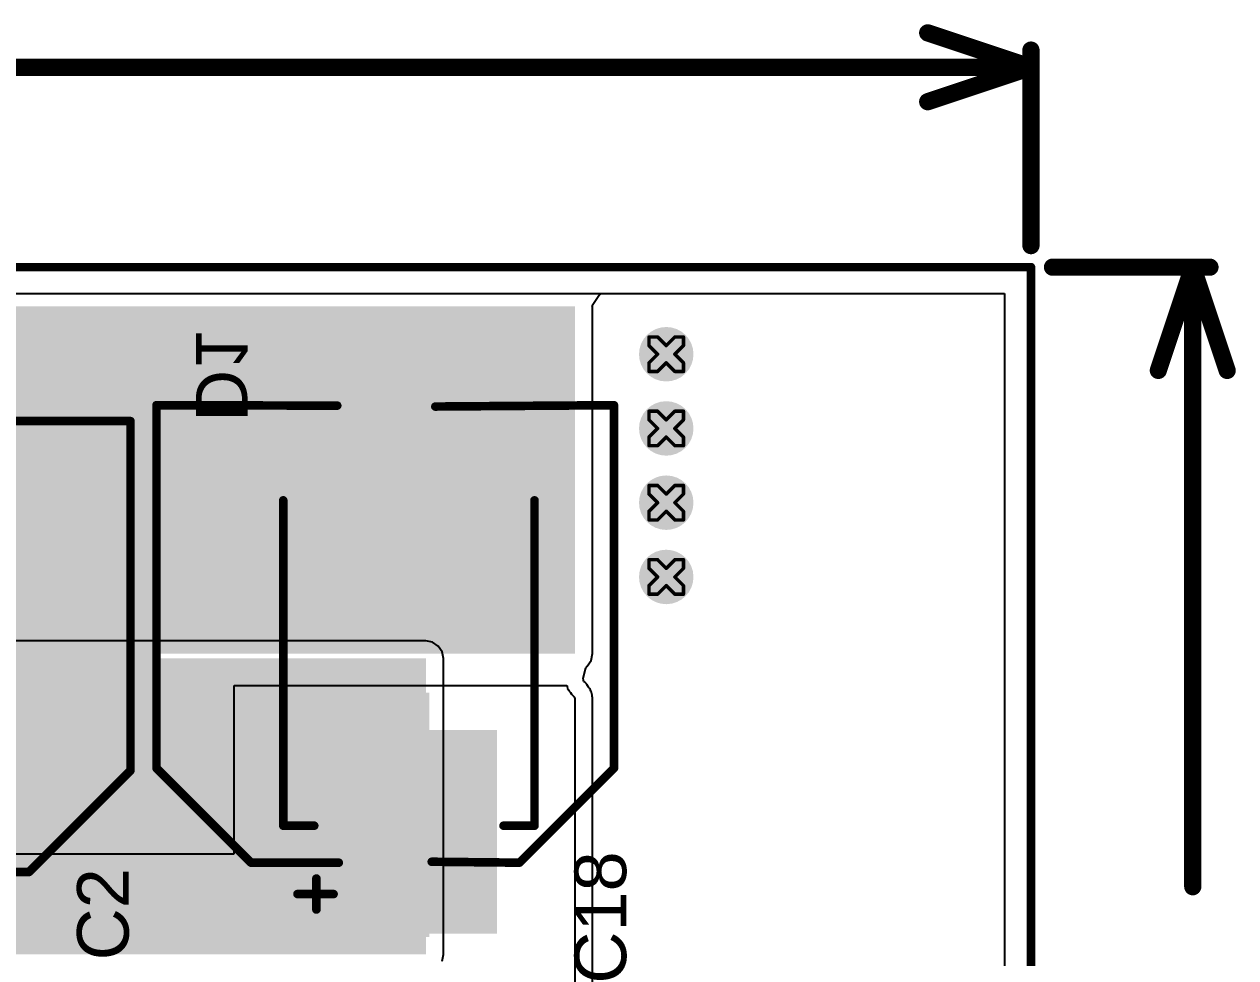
# Model space of a CAD drawing. Header units: inches. Extents: x -1 to 351, y 0 to 83.
# Drawn here: x 82.15 to 100.03, y 21.81 to 35.59 of the extents above; entities that cross this region are included whole.
import ezdxf

# ---------------------------------------------------------------- set-up
doc = ezdxf.new("R2010")
doc.units = ezdxf.units.IN
for name, color, linetype in [('Board Outline', 216, 'Continuous'), ('Bottom Layer', 5, 'Continuous'), ('Bottom Overlay', 54, 'Continuous'), ('Bottom Paste', 16, 'Continuous'), ('Bottom Solder', 6, 'Continuous'), ('Dimensions', 6, 'Continuous'), ('Drill Drawing', 1, 'Continuous'), ('Top Layer', 1, 'Continuous'), ('Top Overlay', 2, 'Continuous'), ('Top Paste', 8, 'Continuous'), ('Top Solder', 216, 'Continuous'), ('Via Holes', 16, 'Continuous')]:
    doc.layers.add(name, color=color, linetype=linetype)
doc.styles.add('Arial', font='', dxfattribs={"height": 0.2})
doc.styles.get('Arial').set_extended_font_data('Arial')

# ---------------------------------------------------------------- blocks, each defined once
blk = doc.blocks.new('F____2920_B_13')
at = {"layer": 'Bottom Layer'}
for points in [[(-4.85, 2.8), (-2.55, 2.8), (-2.55, -2.8), (-4.85, -2.8)], [(2.55, 2.8), (4.85, 2.8), (4.85, -2.8), (2.55, -2.8)]]:
    blk.add_hatch(color=5, dxfattribs=at).paths.add_polyline_path(points)
at = {"layer": 'Bottom Paste'}
for points in [[(-4.85, 2.8), (-2.55, 2.8), (-2.55, -2.8), (-4.85, -2.8)], [(2.55, 2.8), (4.85, 2.8), (4.85, -2.8), (2.55, -2.8)]]:
    blk.add_hatch(color=16, dxfattribs=at).paths.add_polyline_path(points)
at = {"layer": 'Bottom Solder'}
for points in [[(-4.952, 2.902), (-2.448, 2.902), (-2.448, -2.902), (-4.952, -2.902)], [(2.448, 2.902), (4.952, 2.902), (4.952, -2.902), (2.448, -2.902)]]:
    blk.add_hatch(color=6, dxfattribs=at).paths.add_polyline_path(points)
at = {"layer": 'Bottom Overlay'}
for points in [[(2.235, 2.616, 0.127, 0.127, 0), (-2.184, 2.616, 0.127, 0.127, 0)], [(2.235, -2.616, 0.127, 0.127, 0), (-2.184, -2.616, 0.127, 0.127, 0)]]:
    blk.add_lwpolyline(points, format="xyseb", dxfattribs=at)
for points in [[(-2.216, 2.616, 0.0635, 0.0635, 1), (-2.153, 2.616, 0.0635, 0.0635, 1)], [(2.203, 2.616, 0.0635, 0.0635, 1), (2.267, 2.616, 0.0635, 0.0635, 1)], [(-2.216, -2.616, 0.0635, 0.0635, 1), (-2.153, -2.616, 0.0635, 0.0635, 1)], [(2.203, -2.616, 0.0635, 0.0635, 1), (2.267, -2.616, 0.0635, 0.0635, 1)]]:
    blk.add_lwpolyline(points, format="xyseb", close=True, dxfattribs=at)
blk = doc.blocks.new('SMB__B_14')
at = {"layer": 'Bottom Layer'}
for points in [[(-0.9, 1.2), (-0.9, -1.2), (-3.7, -1.2), (-3.7, 1.2)], [(3.7, 1.2), (3.7, -1.2), (0.9, -1.2), (0.9, 1.2)]]:
    blk.add_hatch(color=5, dxfattribs=at).paths.add_polyline_path(points)
at = {"layer": 'Bottom Overlay'}
for points in [[(2.592, 1.245), (4.827, 1.245), (4.827, 1.905), (2.592, 1.905)], [(3.735, -1.346), (4.827, -1.346), (4.827, 1.651), (3.735, 1.651)], [(2.592, -1.905), (4.827, -1.905), (4.827, -1.245), (2.592, -1.245)]]:
    blk.add_hatch(color=54, dxfattribs=at).paths.add_polyline_path(points)
at = {"layer": 'Bottom Paste'}
for points in [[(-0.9, 1.2), (-0.9, -1.2), (-3.7, -1.2), (-3.7, 1.2)], [(3.7, 1.2), (3.7, -1.2), (0.9, -1.2), (0.9, 1.2)]]:
    blk.add_hatch(color=16, dxfattribs=at).paths.add_polyline_path(points)
at = {"layer": 'Bottom Solder'}
for points in [[(-0.798, 1.302), (-0.798, -1.302), (-3.802, -1.302), (-3.802, 1.302)], [(3.802, 1.302), (3.802, -1.302), (0.798, -1.302), (0.798, 1.302)]]:
    blk.add_hatch(color=6, dxfattribs=at).paths.add_polyline_path(points)
at = {"layer": 'Bottom Overlay'}
for points in [[(-2.21, 1.854, 0.127, 0.127, 0), (-2.21, 1.397, 0.127, 0.127, 0)], [(-2.21, 1.854, 0.127, 0.127, 0), (2.591, 1.854, 0.127, 0.127, 0)], [(-2.21, -1.397, 0.127, 0.127, 0), (-2.21, -1.854, 0.127, 0.127, 0)], [(-2.21, -1.854, 0.127, 0.127, 0), (2.591, -1.854, 0.127, 0.127, 0)]]:
    blk.add_lwpolyline(points, format="xyseb", dxfattribs=at)
for points in [[(-2.242, 1.854, 0.0635, 0.0635, 1), (-2.178, 1.854, 0.0635, 0.0635, 1)], [(-2.242, 1.854, 0.0635, 0.0635, 1), (-2.178, 1.854, 0.0635, 0.0635, 1)], [(2.559, 1.854, 0.0635, 0.0635, 1), (2.623, 1.854, 0.0635, 0.0635, 1)], [(-2.242, 1.397, 0.0635, 0.0635, 1), (-2.178, 1.397, 0.0635, 0.0635, 1)], [(-2.242, -1.397, 0.0635, 0.0635, 1), (-2.178, -1.397, 0.0635, 0.0635, 1)], [(-2.242, -1.854, 0.0635, 0.0635, 1), (-2.178, -1.854, 0.0635, 0.0635, 1)], [(-2.242, -1.854, 0.0635, 0.0635, 1), (-2.178, -1.854, 0.0635, 0.0635, 1)], [(2.559, -1.854, 0.0635, 0.0635, 1), (2.623, -1.854, 0.0635, 0.0635, 1)]]:
    blk.add_lwpolyline(points, format="xyseb", close=True, dxfattribs=at)
blk = doc.blocks.new('RVT1H470M0607_16')
at = {"layer": 'Top Layer'}
for points in [[(-4.55, 0.8), (-1.05, 0.8), (-1.05, -0.8), (-4.55, -0.8)], [(1.05, 0.8), (4.55, 0.8), (4.55, -0.8), (1.05, -0.8)]]:
    blk.add_hatch(color=1, dxfattribs=at).paths.add_polyline_path(points)
at = {"layer": 'Top Paste'}
for points in [[(-4.55, 0.8), (-1.05, 0.8), (-1.05, -0.8), (-4.55, -0.8)], [(1.05, 0.8), (4.55, 0.8), (4.55, -0.8), (1.05, -0.8)]]:
    blk.add_hatch(color=8, dxfattribs=at).paths.add_polyline_path(points)
at = {"layer": 'Top Solder'}
for points in [[(-4.652, 0.902), (-0.948, 0.902), (-0.948, -0.902), (-4.652, -0.902)], [(0.948, 0.902), (4.652, 0.902), (4.652, -0.902), (0.948, -0.902)]]:
    blk.add_hatch(color=216, dxfattribs=at).paths.add_polyline_path(points)
at = {"layer": 'Top Overlay'}
for points in [[(-1.835, 3.327, 0.127, 0.127, 0), (-3.333, 1.829, 0.127, 0.127, 0)], [(-1.835, 3.327, 0.127, 0.127, 0), (3.321, 3.327, 0.127, 0.127, 0)], [(3.321, 3.327, 0.127, 0.127, 0), (3.321, 1.168, 0.127, 0.127, 0)], [(-3.918, 1.727, 0.127, 0.127, 0), (-3.918, 1.016, 0.127, 0.127, 0)], [(-3.333, 1.829, 0.127, 0.127, 0), (-3.333, 1.321, 0.127, 0.127, 0)], [(-4.273, 1.372, 0.127, 0.127, 0), (-3.562, 1.372, 0.127, 0.127, 0)], [(3.321, -1.168, 0.127, 0.127, 0), (3.321, -3.327, 0.127, 0.127, 0)], [(-3.333, -1.321, 0.127, 0.127, 0), (-3.333, -1.829, 0.127, 0.127, 0)], [(-3.333, -1.829, 0.127, 0.127, 0), (-1.835, -3.327, 0.127, 0.127, 0)], [(-1.835, -3.327, 0.127, 0.127, 0), (3.321, -3.327, 0.127, 0.127, 0)]]:
    blk.add_lwpolyline(points, format="xyseb", dxfattribs=at)
for points in [[(-1.867, 3.327, 0.0635, 0.0635, 1), (-1.803, 3.327, 0.0635, 0.0635, 1)], [(-1.867, 3.327, 0.0635, 0.0635, 1), (-1.803, 3.327, 0.0635, 0.0635, 1)], [(3.29, 3.327, 0.0635, 0.0635, 1), (3.353, 3.327, 0.0635, 0.0635, 1)], [(3.29, 3.327, 0.0635, 0.0635, 1), (3.353, 3.327, 0.0635, 0.0635, 1)], [(-3.949, 1.727, 0.0635, 0.0635, 1), (-3.886, 1.727, 0.0635, 0.0635, 1)], [(-3.365, 1.829, 0.0635, 0.0635, 1), (-3.302, 1.829, 0.0635, 0.0635, 1)], [(-3.365, 1.829, 0.0635, 0.0635, 1), (-3.302, 1.829, 0.0635, 0.0635, 1)], [(-4.305, 1.372, 0.0635, 0.0635, 1), (-4.241, 1.372, 0.0635, 0.0635, 1)], [(-3.594, 1.372, 0.0635, 0.0635, 1), (-3.53, 1.372, 0.0635, 0.0635, 1)], [(-3.365, 1.321, 0.0635, 0.0635, 1), (-3.302, 1.321, 0.0635, 0.0635, 1)], [(-3.949, 1.016, 0.0635, 0.0635, 1), (-3.886, 1.016, 0.0635, 0.0635, 1)], [(3.29, 1.168, 0.0635, 0.0635, 1), (3.353, 1.168, 0.0635, 0.0635, 1)], [(3.29, -1.168, 0.0635, 0.0635, 1), (3.353, -1.168, 0.0635, 0.0635, 1)], [(-3.365, -1.321, 0.0635, 0.0635, 1), (-3.302, -1.321, 0.0635, 0.0635, 1)], [(-3.365, -1.829, 0.0635, 0.0635, 1), (-3.302, -1.829, 0.0635, 0.0635, 1)], [(-3.365, -1.829, 0.0635, 0.0635, 1), (-3.302, -1.829, 0.0635, 0.0635, 1)], [(-1.867, -3.327, 0.0635, 0.0635, 1), (-1.803, -3.327, 0.0635, 0.0635, 1)], [(-1.867, -3.327, 0.0635, 0.0635, 1), (-1.803, -3.327, 0.0635, 0.0635, 1)], [(3.29, -3.327, 0.0635, 0.0635, 1), (3.353, -3.327, 0.0635, 0.0635, 1)], [(3.29, -3.327, 0.0635, 0.0635, 1), (3.353, -3.327, 0.0635, 0.0635, 1)]]:
    blk.add_lwpolyline(points, format="xyseb", close=True, dxfattribs=at)
blk = doc.blocks.new('189RV0019_17')
at = {"layer": 'Top Layer'}
for points in [[(-4.42, 0.6), (-0.92, 0.6), (-0.92, -0.6), (-4.42, -0.6)], [(0.92, 0.6), (4.42, 0.6), (4.42, -0.6), (0.92, -0.6)]]:
    blk.add_hatch(color=1, dxfattribs=at).paths.add_polyline_path(points)
at = {"layer": 'Top Paste'}
for points in [[(-4.42, 0.6), (-0.92, 0.6), (-0.92, -0.6), (-4.42, -0.6)], [(0.92, 0.6), (4.42, 0.6), (4.42, -0.6), (0.92, -0.6)]]:
    blk.add_hatch(color=8, dxfattribs=at).paths.add_polyline_path(points)
at = {"layer": 'Top Solder'}
for points in [[(-4.471, 0.651), (-0.869, 0.651), (-0.869, -0.651), (-4.471, -0.651)], [(0.869, 0.651), (4.471, 0.651), (4.471, -0.651), (0.869, -0.651)]]:
    blk.add_hatch(color=216, dxfattribs=at).paths.add_polyline_path(points)
at = {"layer": 'Top Overlay'}
for points in [[(-1.98, 3.376, 0.127, 0.127, 0), (-3.376, 1.98, 0.127, 0.127, 0)], [(-1.98, 3.376, 0.127, 0.127, 0), (3.376, 3.376, 0.127, 0.127, 0)], [(3.376, 3.376, 0.127, 0.127, 0), (3.369, 0.708, 0.127, 0.127, 0)], [(-3.376, 1.98, 0.127, 0.127, 0), (-3.376, 0.686, 0.127, 0.127, 0)], [(-3.838, 1.295, 0.127, 0.127, 0), (-3.838, 0.762, 0.127, 0.127, 0)], [(-4.067, 1.016, 0.127, 0.127, 0), (-3.61, 1.016, 0.127, 0.127, 0)], [(-3.362, -0.686, 0.127, 0.127, 0), (-3.376, -1.981, 0.127, 0.127, 0)], [(3.356, -0.739, 0.127, 0.127, 0), (3.376, -3.376, 0.127, 0.127, 0)], [(-3.376, -1.981, 0.127, 0.127, 0), (-1.981, -3.376, 0.127, 0.127, 0)], [(-1.981, -3.376, 0.127, 0.127, 0), (3.376, -3.376, 0.127, 0.127, 0)]]:
    blk.add_lwpolyline(points, format="xyseb", dxfattribs=at)
for points in [[(-2.012, 3.376, 0.0635, 0.0635, 1), (-1.948, 3.376, 0.0635, 0.0635, 1)], [(-2.012, 3.376, 0.0635, 0.0635, 1), (-1.948, 3.376, 0.0635, 0.0635, 1)], [(3.344, 3.376, 0.0635, 0.0635, 1), (3.408, 3.376, 0.0635, 0.0635, 1)], [(3.344, 3.376, 0.0635, 0.0635, 1), (3.408, 3.376, 0.0635, 0.0635, 1)], [(-3.408, 1.98, 0.0635, 0.0635, 1), (-3.344, 1.98, 0.0635, 0.0635, 1)], [(-3.408, 1.98, 0.0635, 0.0635, 1), (-3.344, 1.98, 0.0635, 0.0635, 1)], [(-3.87, 1.295, 0.0635, 0.0635, 1), (-3.807, 1.295, 0.0635, 0.0635, 1)], [(-4.099, 1.016, 0.0635, 0.0635, 1), (-4.035, 1.016, 0.0635, 0.0635, 1)], [(-3.642, 1.016, 0.0635, 0.0635, 1), (-3.578, 1.016, 0.0635, 0.0635, 1)], [(-3.87, 0.762, 0.0635, 0.0635, 1), (-3.807, 0.762, 0.0635, 0.0635, 1)], [(-3.408, 0.686, 0.0635, 0.0635, 1), (-3.344, 0.686, 0.0635, 0.0635, 1)], [(3.338, 0.708, 0.0635, 0.0635, 1), (3.401, 0.708, 0.0635, 0.0635, 1)], [(-3.394, -0.686, 0.0635, 0.0635, 1), (-3.331, -0.686, 0.0635, 0.0635, 1)], [(3.324, -0.739, 0.0635, 0.0635, 1), (3.387, -0.739, 0.0635, 0.0635, 1)], [(-3.407, -1.981, 0.0635, 0.0635, 1), (-3.344, -1.981, 0.0635, 0.0635, 1)], [(-3.407, -1.981, 0.0635, 0.0635, 1), (-3.344, -1.981, 0.0635, 0.0635, 1)], [(-2.013, -3.376, 0.0635, 0.0635, 1), (-1.949, -3.376, 0.0635, 0.0635, 1)], [(-2.013, -3.376, 0.0635, 0.0635, 1), (-1.949, -3.376, 0.0635, 0.0635, 1)], [(3.344, -3.376, 0.0635, 0.0635, 1), (3.407, -3.376, 0.0635, 0.0635, 1)], [(3.344, -3.376, 0.0635, 0.0635, 1), (3.407, -3.376, 0.0635, 0.0635, 1)]]:
    blk.add_lwpolyline(points, format="xyseb", close=True, dxfattribs=at)

msp = doc.modelspace()

# ---------------------------------------------------------------- hatches: boundary and pattern name
at = {"layer": 'Bottom Layer'}
for points in [[(79.065, 26.296), (90.272, 26.296), (90.272, 31.42), (79.065, 31.42)], [(79.065, 23.965), (84.096, 23.965), (84.096, 31.42), (79.065, 31.42)]]:
    msp.add_hatch(color=5, dxfattribs=at).paths.add_polyline_path(points)
h = msp.add_hatch(color=5, dxfattribs=at)
edge = h.paths.add_edge_path()
edge.add_arc((91.62, 30.715), 0.3, 0, 360)
h = msp.add_hatch(color=5, dxfattribs=at)
edge = h.paths.add_edge_path()
edge.add_arc((91.62, 29.62), 0.3, 0, 360)
h = msp.add_hatch(color=5, dxfattribs=at)
edge = h.paths.add_edge_path()
edge.add_arc((91.62, 28.524), 0.3, 0, 360)
h = msp.add_hatch(color=5, dxfattribs=at)
edge = h.paths.add_edge_path()
edge.add_arc((91.62, 27.428), 0.3, 0, 360)
at = {"layer": 'Bottom Solder'}
h = msp.add_hatch(color=6, dxfattribs=at)
edge = h.paths.add_edge_path()
edge.add_arc((91.62, 30.715), 0.402, 0, 360)
h = msp.add_hatch(color=6, dxfattribs=at)
edge = h.paths.add_edge_path()
edge.add_arc((91.62, 29.62), 0.402, 0, 360)
h = msp.add_hatch(color=6, dxfattribs=at)
edge = h.paths.add_edge_path()
edge.add_arc((91.62, 28.524), 0.402, 0, 360)
h = msp.add_hatch(color=6, dxfattribs=at)
edge = h.paths.add_edge_path()
edge.add_arc((91.62, 27.428), 0.402, 0, 360)
at = {"layer": 'Top Layer'}
h = msp.add_hatch(color=1, dxfattribs=at)
edge = h.paths.add_edge_path()
edge.add_arc((91.62, 30.715), 0.3, 0, 360)
h = msp.add_hatch(color=1, dxfattribs=at)
edge = h.paths.add_edge_path()
edge.add_arc((91.62, 29.62), 0.3, 0, 360)
h = msp.add_hatch(color=1, dxfattribs=at)
edge = h.paths.add_edge_path()
edge.add_arc((91.62, 28.524), 0.3, 0, 360)
h = msp.add_hatch(color=1, dxfattribs=at)
edge = h.paths.add_edge_path()
edge.add_arc((91.62, 27.428), 0.3, 0, 360)
msp.add_hatch(color=1, dxfattribs=at).paths.add_polyline_path([(72.55, 21.857), (88.073, 21.857), (88.073, 26.225), (72.55, 26.225)])
at = {"layer": 'Top Solder'}
h = msp.add_hatch(color=216, dxfattribs=at)
edge = h.paths.add_edge_path()
edge.add_arc((91.62, 30.715), 0.402, 0, 360)
h = msp.add_hatch(color=216, dxfattribs=at)
edge = h.paths.add_edge_path()
edge.add_arc((91.62, 29.62), 0.402, 0, 360)
h = msp.add_hatch(color=216, dxfattribs=at)
edge = h.paths.add_edge_path()
edge.add_arc((91.62, 28.524), 0.402, 0, 360)
h = msp.add_hatch(color=216, dxfattribs=at)
edge = h.paths.add_edge_path()
edge.add_arc((91.62, 27.428), 0.402, 0, 360)
at = {"layer": 'Via Holes'}
h = msp.add_hatch(color=7, dxfattribs=at)
edge = h.paths.add_edge_path()
edge.add_arc((91.62, 30.715), 0.15, 0, 360)
h = msp.add_hatch(color=7, dxfattribs=at)
edge = h.paths.add_edge_path()
edge.add_arc((91.62, 29.62), 0.15, 0, 360)
h = msp.add_hatch(color=7, dxfattribs=at)
edge = h.paths.add_edge_path()
edge.add_arc((91.62, 28.524), 0.15, 0, 360)
h = msp.add_hatch(color=7, dxfattribs=at)
edge = h.paths.add_edge_path()
edge.add_arc((91.62, 27.428), 0.15, 0, 360)

# ---------------------------------------------------------------- linework, layer by layer
at = {"layer": 'Board Outline'}
for points in [[(55.186, 32, 0.127, 0.127, 0), (97.003, 32, 0.127, 0.127, 0)], [(97.003, 0, 0.127, 0.127, 0), (97.003, 32, 0.127, 0.127, 0)]]:
    msp.add_lwpolyline(points, format="xyseb", dxfattribs=at)
msp.add_lwpolyline([(96.971, 32, 0.0635, 0.0635, 1), (97.035, 32, 0.0635, 0.0635, 1)], format="xyseb", close=True, dxfattribs=at)
msp.add_lwpolyline([(96.971, 32, 0.0635, 0.0635, 1), (97.035, 32, 0.0635, 0.0635, 1)], format="xyseb", close=True, dxfattribs=at)
at = {"layer": 'Bottom Layer'}
for p, q in [((90.528, 31.434), (90.637, 31.597)), ((90.637, 31.597), (90.66, 31.612)), ((90.66, 31.612), (96.614, 31.612)), ((96.614, 31.612), (96.614, 3.798)), ((90.531, 31.42), (90.528, 31.434)), ((90.531, 26.296), (90.531, 31.42)), ((90.511, 26.197), (90.531, 26.296)), ((90.441, 26.1), (90.455, 26.113)), ((90.455, 26.113), (90.511, 26.197)), ((90.394, 25.933), (90.435, 26.086)), ((90.399, 25.906), (90.394, 25.933)), ((90.435, 26.086), (90.441, 26.1)), ((85.242, 23.343), (85.242, 25.825)), ((85.242, 25.825), (90.153, 25.825)), ((90.153, 25.825), (90.159, 25.809)), ((90.159, 25.809), (90.164, 25.783)), ((90.164, 25.783), (90.178, 25.763)), ((90.178, 25.763), (90.187, 25.74)), ((90.404, 25.882), (90.399, 25.906)), ((90.405, 25.881), (90.404, 25.882)), ((90.417, 25.873), (90.405, 25.881)), ((90.446, 25.844), (90.417, 25.873)), ((90.446, 25.843), (90.446, 25.843)), ((90.446, 25.843), (90.446, 25.844)), ((90.475, 25.8), (90.446, 25.843)), ((90.48, 25.796), (90.475, 25.8)), ((90.481, 25.792), (90.48, 25.796)), ((90.485, 25.789), (90.481, 25.792)), ((90.487, 25.786), (90.485, 25.789)), ((90.49, 25.778), (90.487, 25.786)), ((90.502, 25.76), (90.49, 25.778)), ((90.502, 25.759), (90.502, 25.76)), ((90.509, 25.744), (90.502, 25.759)), ((90.502, 25.759), (90.502, 25.759)), ((90.187, 25.74), (90.206, 25.721)), ((90.206, 25.721), (90.22, 25.699)), ((90.22, 25.699), (90.234, 25.69)), ((90.234, 25.69), (90.263, 25.66)), ((90.263, 25.66), (90.269, 25.645)), ((90.269, 25.645), (90.272, 25.642)), ((90.272, 25.642), (90.272, 25.642)), ((90.272, 25.642), (90.272, 18.542)), ((90.511, 25.741), (90.509, 25.744)), ((90.515, 25.722), (90.511, 25.741)), ((90.523, 25.705), (90.515, 25.722)), ((90.523, 25.698), (90.523, 25.705)), ((90.523, 25.705), (90.523, 25.705)), ((90.526, 25.692), (90.523, 25.698)), ((90.526, 25.667), (90.526, 25.692)), ((90.531, 25.642), (90.526, 25.667)), ((90.531, 18.542), (90.531, 25.642)), ((81.356, 23.343), (85.242, 23.343))]:
    msp.add_line(p, q, dxfattribs=at)
at = {"layer": 'Dimensions'}
for points in [[(95.479, 35.458, 0.254, 0.254, 0), (97.003, 34.95, 0.254, 0.254, 0)], [(97.003, 32.318, 0.254, 0.254, 0), (97.003, 35.204, 0.254, 0.254, 0)], [(55.357, 34.95, 0.254, 0.254, 0), (97.003, 34.95, 0.254, 0.254, 0)], [(95.479, 34.442, 0.254, 0.254, 0), (97.003, 34.95, 0.254, 0.254, 0)], [(97.32, 32, 0.254, 0.254, 0), (99.644, 32, 0.254, 0.254, 0)], [(98.882, 30.476, 0.254, 0.254, 0), (99.39, 32, 0.254, 0.254, 0)], [(99.39, 32, 0.254, 0.254, 0), (99.898, 30.476, 0.254, 0.254, 0)], [(99.39, 22.856, 0.254, 0.254, 0), (99.39, 32, 0.254, 0.254, 0)]]:
    msp.add_lwpolyline(points, format="xyseb", dxfattribs=at)
for points in [[(95.415, 35.458, 0.127, 0.127, 1), (95.542, 35.458, 0.127, 0.127, 1)], [(96.939, 35.204, 0.127, 0.127, 1), (97.066, 35.204, 0.127, 0.127, 1)], [(96.939, 34.95, 0.127, 0.127, 1), (97.066, 34.95, 0.127, 0.127, 1)], [(96.939, 34.95, 0.127, 0.127, 1), (97.066, 34.95, 0.127, 0.127, 1)], [(96.939, 34.95, 0.127, 0.127, 1), (97.066, 34.95, 0.127, 0.127, 1)], [(95.415, 34.442, 0.127, 0.127, 1), (95.542, 34.442, 0.127, 0.127, 1)], [(96.939, 32.318, 0.127, 0.127, 1), (97.066, 32.318, 0.127, 0.127, 1)], [(97.257, 32, 0.127, 0.127, 1), (97.384, 32, 0.127, 0.127, 1)], [(99.327, 32, 0.127, 0.127, 1), (99.454, 32, 0.127, 0.127, 1)], [(99.327, 32, 0.127, 0.127, 1), (99.454, 32, 0.127, 0.127, 1)], [(99.327, 32, 0.127, 0.127, 1), (99.454, 32, 0.127, 0.127, 1)], [(99.581, 32, 0.127, 0.127, 1), (99.708, 32, 0.127, 0.127, 1)], [(98.819, 30.476, 0.127, 0.127, 1), (98.946, 30.476, 0.127, 0.127, 1)], [(99.835, 30.476, 0.127, 0.127, 1), (99.962, 30.476, 0.127, 0.127, 1)], [(99.327, 22.856, 0.127, 0.127, 1), (99.454, 22.856, 0.127, 0.127, 1)]]:
    msp.add_lwpolyline(points, format="xyseb", close=True, dxfattribs=at)
at = {"layer": 'Drill Drawing'}
for points in [[(91.366, 30.842, 0.0508, 0.0508, 0), (91.366, 30.969, 0.0508, 0.0508, 0)], [(91.366, 30.969, 0.0508, 0.0508, 0), (91.493, 30.969, 0.0508, 0.0508, 0)], [(91.493, 30.969, 0.0508, 0.0508, 0), (91.62, 30.842, 0.0508, 0.0508, 0)], [(91.62, 30.842, 0.0508, 0.0508, 0), (91.747, 30.969, 0.0508, 0.0508, 0)], [(91.747, 30.969, 0.0508, 0.0508, 0), (91.874, 30.969, 0.0508, 0.0508, 0)], [(91.874, 30.842, 0.0508, 0.0508, 0), (91.874, 30.969, 0.0508, 0.0508, 0)], [(91.366, 30.842, 0.0508, 0.0508, 0), (91.493, 30.715, 0.0508, 0.0508, 0)], [(91.747, 30.715, 0.0508, 0.0508, 0), (91.874, 30.842, 0.0508, 0.0508, 0)], [(91.366, 30.588, 0.0508, 0.0508, 0), (91.493, 30.715, 0.0508, 0.0508, 0)], [(91.366, 30.461, 0.0508, 0.0508, 0), (91.366, 30.588, 0.0508, 0.0508, 0)], [(91.493, 30.461, 0.0508, 0.0508, 0), (91.62, 30.588, 0.0508, 0.0508, 0)], [(91.62, 30.588, 0.0508, 0.0508, 0), (91.747, 30.461, 0.0508, 0.0508, 0)], [(91.747, 30.715, 0.0508, 0.0508, 0), (91.874, 30.588, 0.0508, 0.0508, 0)], [(91.874, 30.461, 0.0508, 0.0508, 0), (91.874, 30.588, 0.0508, 0.0508, 0)], [(91.366, 30.461, 0.0508, 0.0508, 0), (91.493, 30.461, 0.0508, 0.0508, 0)], [(91.747, 30.461, 0.0508, 0.0508, 0), (91.874, 30.461, 0.0508, 0.0508, 0)], [(91.366, 29.747, 0.0508, 0.0508, 0), (91.366, 29.874, 0.0508, 0.0508, 0)], [(91.366, 29.874, 0.0508, 0.0508, 0), (91.493, 29.874, 0.0508, 0.0508, 0)], [(91.493, 29.874, 0.0508, 0.0508, 0), (91.62, 29.747, 0.0508, 0.0508, 0)], [(91.62, 29.747, 0.0508, 0.0508, 0), (91.747, 29.874, 0.0508, 0.0508, 0)], [(91.747, 29.874, 0.0508, 0.0508, 0), (91.874, 29.874, 0.0508, 0.0508, 0)], [(91.874, 29.747, 0.0508, 0.0508, 0), (91.874, 29.874, 0.0508, 0.0508, 0)], [(91.366, 29.747, 0.0508, 0.0508, 0), (91.493, 29.62, 0.0508, 0.0508, 0)], [(91.747, 29.62, 0.0508, 0.0508, 0), (91.874, 29.747, 0.0508, 0.0508, 0)], [(91.366, 29.493, 0.0508, 0.0508, 0), (91.493, 29.62, 0.0508, 0.0508, 0)], [(91.366, 29.366, 0.0508, 0.0508, 0), (91.366, 29.493, 0.0508, 0.0508, 0)], [(91.493, 29.366, 0.0508, 0.0508, 0), (91.62, 29.493, 0.0508, 0.0508, 0)], [(91.62, 29.493, 0.0508, 0.0508, 0), (91.747, 29.366, 0.0508, 0.0508, 0)], [(91.747, 29.62, 0.0508, 0.0508, 0), (91.874, 29.493, 0.0508, 0.0508, 0)], [(91.874, 29.366, 0.0508, 0.0508, 0), (91.874, 29.493, 0.0508, 0.0508, 0)], [(91.366, 29.366, 0.0508, 0.0508, 0), (91.493, 29.366, 0.0508, 0.0508, 0)], [(91.747, 29.366, 0.0508, 0.0508, 0), (91.874, 29.366, 0.0508, 0.0508, 0)], [(91.366, 28.651, 0.0508, 0.0508, 0), (91.366, 28.778, 0.0508, 0.0508, 0)], [(91.366, 28.778, 0.0508, 0.0508, 0), (91.493, 28.778, 0.0508, 0.0508, 0)], [(91.493, 28.778, 0.0508, 0.0508, 0), (91.62, 28.651, 0.0508, 0.0508, 0)], [(91.62, 28.651, 0.0508, 0.0508, 0), (91.747, 28.778, 0.0508, 0.0508, 0)], [(91.747, 28.778, 0.0508, 0.0508, 0), (91.874, 28.778, 0.0508, 0.0508, 0)], [(91.874, 28.651, 0.0508, 0.0508, 0), (91.874, 28.778, 0.0508, 0.0508, 0)], [(91.366, 28.651, 0.0508, 0.0508, 0), (91.493, 28.524, 0.0508, 0.0508, 0)], [(91.747, 28.524, 0.0508, 0.0508, 0), (91.874, 28.651, 0.0508, 0.0508, 0)], [(91.366, 28.397, 0.0508, 0.0508, 0), (91.493, 28.524, 0.0508, 0.0508, 0)], [(91.747, 28.524, 0.0508, 0.0508, 0), (91.874, 28.397, 0.0508, 0.0508, 0)], [(91.366, 28.27, 0.0508, 0.0508, 0), (91.366, 28.397, 0.0508, 0.0508, 0)], [(91.366, 28.27, 0.0508, 0.0508, 0), (91.493, 28.27, 0.0508, 0.0508, 0)], [(91.493, 28.27, 0.0508, 0.0508, 0), (91.62, 28.397, 0.0508, 0.0508, 0)], [(91.62, 28.397, 0.0508, 0.0508, 0), (91.747, 28.27, 0.0508, 0.0508, 0)], [(91.747, 28.27, 0.0508, 0.0508, 0), (91.874, 28.27, 0.0508, 0.0508, 0)], [(91.874, 28.27, 0.0508, 0.0508, 0), (91.874, 28.397, 0.0508, 0.0508, 0)], [(91.366, 27.555, 0.0508, 0.0508, 0), (91.366, 27.682, 0.0508, 0.0508, 0)], [(91.366, 27.682, 0.0508, 0.0508, 0), (91.493, 27.682, 0.0508, 0.0508, 0)], [(91.366, 27.555, 0.0508, 0.0508, 0), (91.493, 27.428, 0.0508, 0.0508, 0)], [(91.493, 27.682, 0.0508, 0.0508, 0), (91.62, 27.555, 0.0508, 0.0508, 0)], [(91.62, 27.555, 0.0508, 0.0508, 0), (91.747, 27.682, 0.0508, 0.0508, 0)], [(91.747, 27.682, 0.0508, 0.0508, 0), (91.874, 27.682, 0.0508, 0.0508, 0)], [(91.747, 27.428, 0.0508, 0.0508, 0), (91.874, 27.555, 0.0508, 0.0508, 0)], [(91.874, 27.555, 0.0508, 0.0508, 0), (91.874, 27.682, 0.0508, 0.0508, 0)], [(91.366, 27.301, 0.0508, 0.0508, 0), (91.493, 27.428, 0.0508, 0.0508, 0)], [(91.747, 27.428, 0.0508, 0.0508, 0), (91.874, 27.301, 0.0508, 0.0508, 0)], [(91.366, 27.174, 0.0508, 0.0508, 0), (91.366, 27.301, 0.0508, 0.0508, 0)], [(91.366, 27.174, 0.0508, 0.0508, 0), (91.493, 27.174, 0.0508, 0.0508, 0)], [(91.493, 27.174, 0.0508, 0.0508, 0), (91.62, 27.301, 0.0508, 0.0508, 0)], [(91.62, 27.301, 0.0508, 0.0508, 0), (91.747, 27.174, 0.0508, 0.0508, 0)], [(91.747, 27.174, 0.0508, 0.0508, 0), (91.874, 27.174, 0.0508, 0.0508, 0)], [(91.874, 27.174, 0.0508, 0.0508, 0), (91.874, 27.301, 0.0508, 0.0508, 0)]]:
    msp.add_lwpolyline(points, format="xyseb", dxfattribs=at)
for points in [[(91.353, 30.969, 0.0254, 0.0254, 1), (91.379, 30.969, 0.0254, 0.0254, 1)], [(91.353, 30.969, 0.0254, 0.0254, 1), (91.379, 30.969, 0.0254, 0.0254, 1)], [(91.48, 30.969, 0.0254, 0.0254, 1), (91.506, 30.969, 0.0254, 0.0254, 1)], [(91.48, 30.969, 0.0254, 0.0254, 1), (91.506, 30.969, 0.0254, 0.0254, 1)], [(91.734, 30.969, 0.0254, 0.0254, 1), (91.76, 30.969, 0.0254, 0.0254, 1)], [(91.734, 30.969, 0.0254, 0.0254, 1), (91.76, 30.969, 0.0254, 0.0254, 1)], [(91.861, 30.969, 0.0254, 0.0254, 1), (91.887, 30.969, 0.0254, 0.0254, 1)], [(91.861, 30.969, 0.0254, 0.0254, 1), (91.887, 30.969, 0.0254, 0.0254, 1)], [(91.353, 30.842, 0.0254, 0.0254, 1), (91.379, 30.842, 0.0254, 0.0254, 1)], [(91.353, 30.842, 0.0254, 0.0254, 1), (91.379, 30.842, 0.0254, 0.0254, 1)], [(91.607, 30.842, 0.0254, 0.0254, 1), (91.633, 30.842, 0.0254, 0.0254, 1)], [(91.607, 30.842, 0.0254, 0.0254, 1), (91.633, 30.842, 0.0254, 0.0254, 1)], [(91.861, 30.842, 0.0254, 0.0254, 1), (91.887, 30.842, 0.0254, 0.0254, 1)], [(91.861, 30.842, 0.0254, 0.0254, 1), (91.887, 30.842, 0.0254, 0.0254, 1)], [(91.353, 30.588, 0.0254, 0.0254, 1), (91.379, 30.588, 0.0254, 0.0254, 1)], [(91.353, 30.588, 0.0254, 0.0254, 1), (91.379, 30.588, 0.0254, 0.0254, 1)], [(91.48, 30.715, 0.0254, 0.0254, 1), (91.506, 30.715, 0.0254, 0.0254, 1)], [(91.48, 30.715, 0.0254, 0.0254, 1), (91.506, 30.715, 0.0254, 0.0254, 1)], [(91.607, 30.588, 0.0254, 0.0254, 1), (91.633, 30.588, 0.0254, 0.0254, 1)], [(91.607, 30.588, 0.0254, 0.0254, 1), (91.633, 30.588, 0.0254, 0.0254, 1)], [(91.734, 30.715, 0.0254, 0.0254, 1), (91.76, 30.715, 0.0254, 0.0254, 1)], [(91.734, 30.715, 0.0254, 0.0254, 1), (91.76, 30.715, 0.0254, 0.0254, 1)], [(91.861, 30.588, 0.0254, 0.0254, 1), (91.887, 30.588, 0.0254, 0.0254, 1)], [(91.861, 30.588, 0.0254, 0.0254, 1), (91.887, 30.588, 0.0254, 0.0254, 1)], [(91.353, 30.461, 0.0254, 0.0254, 1), (91.379, 30.461, 0.0254, 0.0254, 1)], [(91.353, 30.461, 0.0254, 0.0254, 1), (91.379, 30.461, 0.0254, 0.0254, 1)], [(91.48, 30.461, 0.0254, 0.0254, 1), (91.506, 30.461, 0.0254, 0.0254, 1)], [(91.48, 30.461, 0.0254, 0.0254, 1), (91.506, 30.461, 0.0254, 0.0254, 1)], [(91.734, 30.461, 0.0254, 0.0254, 1), (91.76, 30.461, 0.0254, 0.0254, 1)], [(91.734, 30.461, 0.0254, 0.0254, 1), (91.76, 30.461, 0.0254, 0.0254, 1)], [(91.861, 30.461, 0.0254, 0.0254, 1), (91.887, 30.461, 0.0254, 0.0254, 1)], [(91.861, 30.461, 0.0254, 0.0254, 1), (91.887, 30.461, 0.0254, 0.0254, 1)], [(91.353, 29.874, 0.0254, 0.0254, 1), (91.379, 29.874, 0.0254, 0.0254, 1)], [(91.353, 29.874, 0.0254, 0.0254, 1), (91.379, 29.874, 0.0254, 0.0254, 1)], [(91.48, 29.874, 0.0254, 0.0254, 1), (91.506, 29.874, 0.0254, 0.0254, 1)], [(91.48, 29.874, 0.0254, 0.0254, 1), (91.506, 29.874, 0.0254, 0.0254, 1)], [(91.734, 29.874, 0.0254, 0.0254, 1), (91.76, 29.874, 0.0254, 0.0254, 1)], [(91.734, 29.874, 0.0254, 0.0254, 1), (91.76, 29.874, 0.0254, 0.0254, 1)], [(91.861, 29.874, 0.0254, 0.0254, 1), (91.887, 29.874, 0.0254, 0.0254, 1)], [(91.861, 29.874, 0.0254, 0.0254, 1), (91.887, 29.874, 0.0254, 0.0254, 1)], [(91.353, 29.747, 0.0254, 0.0254, 1), (91.379, 29.747, 0.0254, 0.0254, 1)], [(91.353, 29.747, 0.0254, 0.0254, 1), (91.379, 29.747, 0.0254, 0.0254, 1)], [(91.607, 29.747, 0.0254, 0.0254, 1), (91.633, 29.747, 0.0254, 0.0254, 1)], [(91.607, 29.747, 0.0254, 0.0254, 1), (91.633, 29.747, 0.0254, 0.0254, 1)], [(91.861, 29.747, 0.0254, 0.0254, 1), (91.887, 29.747, 0.0254, 0.0254, 1)], [(91.861, 29.747, 0.0254, 0.0254, 1), (91.887, 29.747, 0.0254, 0.0254, 1)], [(91.353, 29.493, 0.0254, 0.0254, 1), (91.379, 29.493, 0.0254, 0.0254, 1)], [(91.353, 29.493, 0.0254, 0.0254, 1), (91.379, 29.493, 0.0254, 0.0254, 1)], [(91.48, 29.62, 0.0254, 0.0254, 1), (91.506, 29.62, 0.0254, 0.0254, 1)], [(91.48, 29.62, 0.0254, 0.0254, 1), (91.506, 29.62, 0.0254, 0.0254, 1)], [(91.607, 29.493, 0.0254, 0.0254, 1), (91.633, 29.493, 0.0254, 0.0254, 1)], [(91.607, 29.493, 0.0254, 0.0254, 1), (91.633, 29.493, 0.0254, 0.0254, 1)], [(91.734, 29.62, 0.0254, 0.0254, 1), (91.76, 29.62, 0.0254, 0.0254, 1)], [(91.734, 29.62, 0.0254, 0.0254, 1), (91.76, 29.62, 0.0254, 0.0254, 1)], [(91.861, 29.493, 0.0254, 0.0254, 1), (91.887, 29.493, 0.0254, 0.0254, 1)], [(91.861, 29.493, 0.0254, 0.0254, 1), (91.887, 29.493, 0.0254, 0.0254, 1)], [(91.353, 29.366, 0.0254, 0.0254, 1), (91.379, 29.366, 0.0254, 0.0254, 1)], [(91.353, 29.366, 0.0254, 0.0254, 1), (91.379, 29.366, 0.0254, 0.0254, 1)], [(91.48, 29.366, 0.0254, 0.0254, 1), (91.506, 29.366, 0.0254, 0.0254, 1)], [(91.48, 29.366, 0.0254, 0.0254, 1), (91.506, 29.366, 0.0254, 0.0254, 1)], [(91.734, 29.366, 0.0254, 0.0254, 1), (91.76, 29.366, 0.0254, 0.0254, 1)], [(91.734, 29.366, 0.0254, 0.0254, 1), (91.76, 29.366, 0.0254, 0.0254, 1)], [(91.861, 29.366, 0.0254, 0.0254, 1), (91.887, 29.366, 0.0254, 0.0254, 1)], [(91.861, 29.366, 0.0254, 0.0254, 1), (91.887, 29.366, 0.0254, 0.0254, 1)], [(91.353, 28.778, 0.0254, 0.0254, 1), (91.379, 28.778, 0.0254, 0.0254, 1)], [(91.353, 28.778, 0.0254, 0.0254, 1), (91.379, 28.778, 0.0254, 0.0254, 1)], [(91.48, 28.778, 0.0254, 0.0254, 1), (91.506, 28.778, 0.0254, 0.0254, 1)], [(91.48, 28.778, 0.0254, 0.0254, 1), (91.506, 28.778, 0.0254, 0.0254, 1)], [(91.734, 28.778, 0.0254, 0.0254, 1), (91.76, 28.778, 0.0254, 0.0254, 1)], [(91.734, 28.778, 0.0254, 0.0254, 1), (91.76, 28.778, 0.0254, 0.0254, 1)], [(91.861, 28.778, 0.0254, 0.0254, 1), (91.887, 28.778, 0.0254, 0.0254, 1)], [(91.861, 28.778, 0.0254, 0.0254, 1), (91.887, 28.778, 0.0254, 0.0254, 1)], [(91.353, 28.651, 0.0254, 0.0254, 1), (91.379, 28.651, 0.0254, 0.0254, 1)], [(91.353, 28.651, 0.0254, 0.0254, 1), (91.379, 28.651, 0.0254, 0.0254, 1)], [(91.607, 28.651, 0.0254, 0.0254, 1), (91.633, 28.651, 0.0254, 0.0254, 1)], [(91.607, 28.651, 0.0254, 0.0254, 1), (91.633, 28.651, 0.0254, 0.0254, 1)], [(91.861, 28.651, 0.0254, 0.0254, 1), (91.887, 28.651, 0.0254, 0.0254, 1)], [(91.861, 28.651, 0.0254, 0.0254, 1), (91.887, 28.651, 0.0254, 0.0254, 1)], [(91.48, 28.524, 0.0254, 0.0254, 1), (91.506, 28.524, 0.0254, 0.0254, 1)], [(91.48, 28.524, 0.0254, 0.0254, 1), (91.506, 28.524, 0.0254, 0.0254, 1)], [(91.734, 28.524, 0.0254, 0.0254, 1), (91.76, 28.524, 0.0254, 0.0254, 1)], [(91.734, 28.524, 0.0254, 0.0254, 1), (91.76, 28.524, 0.0254, 0.0254, 1)], [(91.353, 28.397, 0.0254, 0.0254, 1), (91.379, 28.397, 0.0254, 0.0254, 1)], [(91.353, 28.397, 0.0254, 0.0254, 1), (91.379, 28.397, 0.0254, 0.0254, 1)], [(91.353, 28.27, 0.0254, 0.0254, 1), (91.379, 28.27, 0.0254, 0.0254, 1)], [(91.353, 28.27, 0.0254, 0.0254, 1), (91.379, 28.27, 0.0254, 0.0254, 1)], [(91.48, 28.27, 0.0254, 0.0254, 1), (91.506, 28.27, 0.0254, 0.0254, 1)], [(91.48, 28.27, 0.0254, 0.0254, 1), (91.506, 28.27, 0.0254, 0.0254, 1)], [(91.607, 28.397, 0.0254, 0.0254, 1), (91.633, 28.397, 0.0254, 0.0254, 1)], [(91.607, 28.397, 0.0254, 0.0254, 1), (91.633, 28.397, 0.0254, 0.0254, 1)], [(91.734, 28.27, 0.0254, 0.0254, 1), (91.76, 28.27, 0.0254, 0.0254, 1)], [(91.734, 28.27, 0.0254, 0.0254, 1), (91.76, 28.27, 0.0254, 0.0254, 1)], [(91.861, 28.397, 0.0254, 0.0254, 1), (91.887, 28.397, 0.0254, 0.0254, 1)], [(91.861, 28.397, 0.0254, 0.0254, 1), (91.887, 28.397, 0.0254, 0.0254, 1)], [(91.861, 28.27, 0.0254, 0.0254, 1), (91.887, 28.27, 0.0254, 0.0254, 1)], [(91.861, 28.27, 0.0254, 0.0254, 1), (91.887, 28.27, 0.0254, 0.0254, 1)], [(91.353, 27.682, 0.0254, 0.0254, 1), (91.379, 27.682, 0.0254, 0.0254, 1)], [(91.353, 27.682, 0.0254, 0.0254, 1), (91.379, 27.682, 0.0254, 0.0254, 1)], [(91.353, 27.555, 0.0254, 0.0254, 1), (91.379, 27.555, 0.0254, 0.0254, 1)], [(91.353, 27.555, 0.0254, 0.0254, 1), (91.379, 27.555, 0.0254, 0.0254, 1)], [(91.48, 27.682, 0.0254, 0.0254, 1), (91.506, 27.682, 0.0254, 0.0254, 1)], [(91.48, 27.682, 0.0254, 0.0254, 1), (91.506, 27.682, 0.0254, 0.0254, 1)], [(91.607, 27.555, 0.0254, 0.0254, 1), (91.633, 27.555, 0.0254, 0.0254, 1)], [(91.607, 27.555, 0.0254, 0.0254, 1), (91.633, 27.555, 0.0254, 0.0254, 1)], [(91.734, 27.682, 0.0254, 0.0254, 1), (91.76, 27.682, 0.0254, 0.0254, 1)], [(91.734, 27.682, 0.0254, 0.0254, 1), (91.76, 27.682, 0.0254, 0.0254, 1)], [(91.861, 27.682, 0.0254, 0.0254, 1), (91.887, 27.682, 0.0254, 0.0254, 1)], [(91.861, 27.682, 0.0254, 0.0254, 1), (91.887, 27.682, 0.0254, 0.0254, 1)], [(91.861, 27.555, 0.0254, 0.0254, 1), (91.887, 27.555, 0.0254, 0.0254, 1)], [(91.861, 27.555, 0.0254, 0.0254, 1), (91.887, 27.555, 0.0254, 0.0254, 1)], [(91.48, 27.428, 0.0254, 0.0254, 1), (91.506, 27.428, 0.0254, 0.0254, 1)], [(91.48, 27.428, 0.0254, 0.0254, 1), (91.506, 27.428, 0.0254, 0.0254, 1)], [(91.734, 27.428, 0.0254, 0.0254, 1), (91.76, 27.428, 0.0254, 0.0254, 1)], [(91.734, 27.428, 0.0254, 0.0254, 1), (91.76, 27.428, 0.0254, 0.0254, 1)], [(91.353, 27.301, 0.0254, 0.0254, 1), (91.379, 27.301, 0.0254, 0.0254, 1)], [(91.353, 27.301, 0.0254, 0.0254, 1), (91.379, 27.301, 0.0254, 0.0254, 1)], [(91.353, 27.174, 0.0254, 0.0254, 1), (91.379, 27.174, 0.0254, 0.0254, 1)], [(91.353, 27.174, 0.0254, 0.0254, 1), (91.379, 27.174, 0.0254, 0.0254, 1)], [(91.48, 27.174, 0.0254, 0.0254, 1), (91.506, 27.174, 0.0254, 0.0254, 1)], [(91.48, 27.174, 0.0254, 0.0254, 1), (91.506, 27.174, 0.0254, 0.0254, 1)], [(91.607, 27.301, 0.0254, 0.0254, 1), (91.633, 27.301, 0.0254, 0.0254, 1)], [(91.607, 27.301, 0.0254, 0.0254, 1), (91.633, 27.301, 0.0254, 0.0254, 1)], [(91.734, 27.174, 0.0254, 0.0254, 1), (91.76, 27.174, 0.0254, 0.0254, 1)], [(91.734, 27.174, 0.0254, 0.0254, 1), (91.76, 27.174, 0.0254, 0.0254, 1)], [(91.861, 27.301, 0.0254, 0.0254, 1), (91.887, 27.301, 0.0254, 0.0254, 1)], [(91.861, 27.301, 0.0254, 0.0254, 1), (91.887, 27.301, 0.0254, 0.0254, 1)], [(91.861, 27.174, 0.0254, 0.0254, 1), (91.887, 27.174, 0.0254, 0.0254, 1)], [(91.861, 27.174, 0.0254, 0.0254, 1), (91.887, 27.174, 0.0254, 0.0254, 1)]]:
    msp.add_lwpolyline(points, format="xyseb", close=True, dxfattribs=at)
at = {"layer": 'Top Layer'}
for p, q in [((65.003, 31.612), (96.614, 31.612)), ((96.614, 31.612), (96.614, 3.655)), ((88.073, 26.484), (66.479, 26.484)), ((88.172, 26.464), (88.073, 26.484)), ((88.256, 26.408), (88.172, 26.464)), ((88.312, 26.324), (88.256, 26.408)), ((88.332, 26.225), (88.312, 26.324)), ((88.332, 21.857), (88.332, 26.225)), ((88.312, 21.758), (88.332, 21.857))]:
    msp.add_line(p, q, dxfattribs=at)

# ---------------------------------------------------------------- block references
for name, p, rotation in [('RVT1H470M0607_16', (80.386, 26.407), 90), ('189RV0019_17', (87.473, 26.587), 90), ('SMB__B_14', (87.822, 25.967), 90), ('F____2920_B_13', (78.13, 26.848), 180)]:
    msp.add_blockref(name, p, dxfattribs=dict(rotation=rotation))

# ---------------------------------------------------------------- texts
at = {"layer": 'Bottom Overlay', "style": 'Arial', "text_generation_flag": 2}
msp.add_text('D1', height=0.762, rotation=270, dxfattribs=at).set_placement((84.68, 29.715))
at = {"layer": 'Top Overlay', "style": 'Arial'}
for s, p in [('C18', (91.029, 21.426)), ('C2', (83.687, 21.769))]:
    msp.add_text(s, height=0.762, rotation=90, dxfattribs=at).set_placement(p)

doc.saveas('drawing.dxf')
